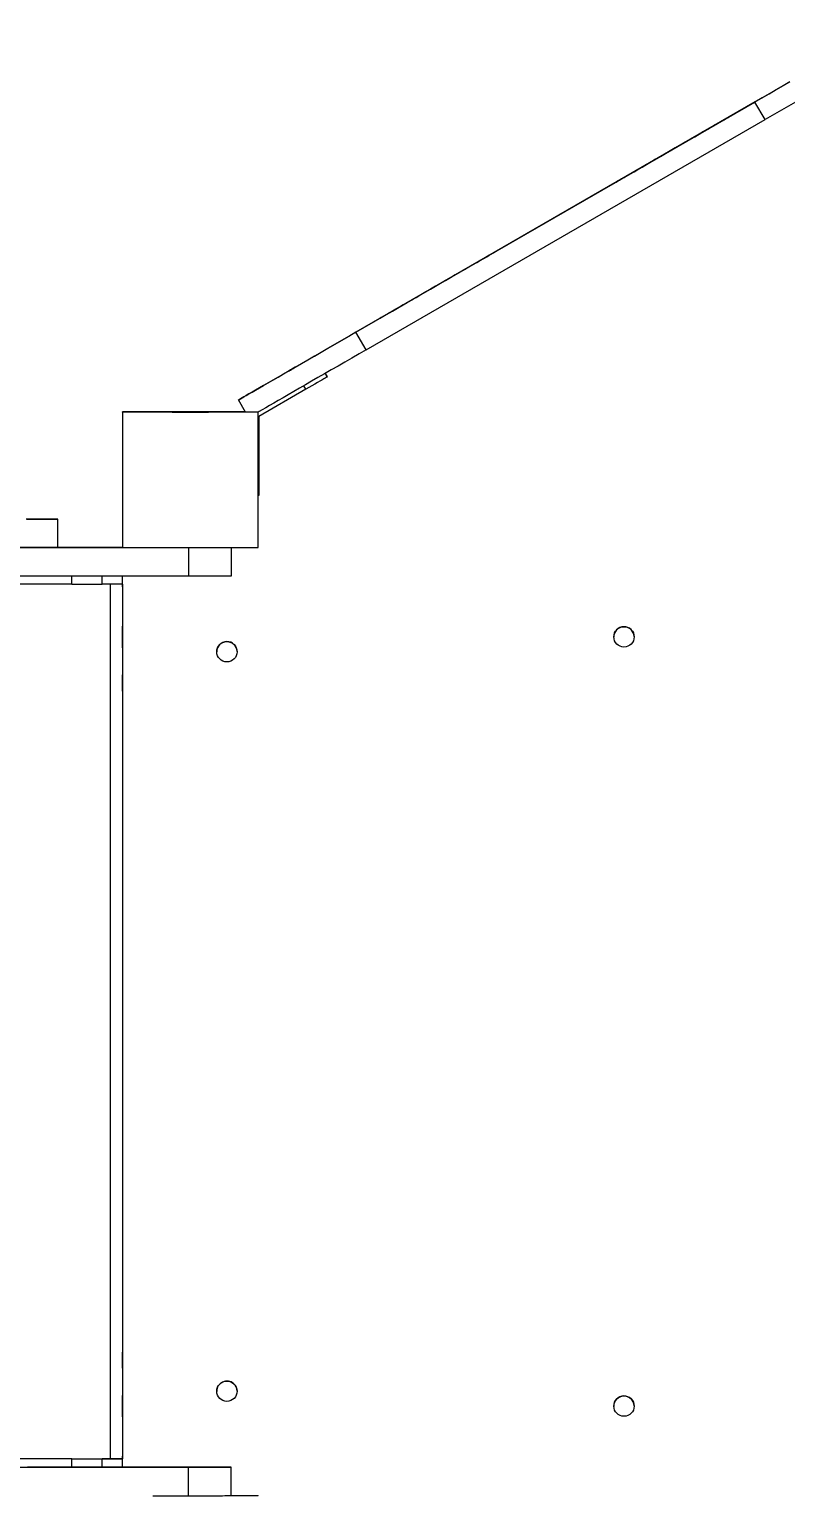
# Model space of a CAD drawing. Header units: millimetres. Extents: x -10881 to 8954, y -8695 to 5624.
# Drawn here: x -2633 to -2075, y -223 to 859 of the extents above; entities that cross this region are included whole.
import ezdxf

# ---------------------------------------------------------------- set-up
doc = ezdxf.new("R2010")
doc.units = ezdxf.units.MM
for name, color, linetype in [('DIKOM_ОБЪЕКТ', 7, 'Continuous'), ('DIKOM_РАЗМЕР_ЗОНА', 7, 'Continuous'), ('DIKOM_РАЗМЕР_ОБЪЕКТА', 7, 'Continuous')]:
    doc.layers.add(name, color=color, linetype=linetype)
doc.styles.add('style1', font='arial.ttf', dxfattribs={"width": 0.8})
doc.dimstyles.new('1-50', dxfattribs={"dimtxt": 300, "dimasz": 200, "dimexe": 100, "dimexo": 0, "dimgap": 100, "dimtad": 1, "dimtxsty": 'style1', "dimcen": 200, "dimclrd": 7, "dimclre": 7, "dimclrt": 7, "dimadec": 1, "dimazin": 2, "dimtfac": 1, "dimtmove": 0, "dimatfit": 2, "dimfxl": 0, "dimlwd": 25, "dimlwe": 18, "dimarcsym": 0})

# ---------------------------------------------------------------- blocks, each defined once
blk = doc.blocks.new('*D10')
at = {"layer": 'Defpoints', "color": 0, "transparency": 16777216}
for p in [(-7152.7, 2730.8), (7385.2, 911.3), (7385.2, -7693.8)]:
    blk.add_point(p, dxfattribs=at)
at = {"layer": 'DIKOM_РАЗМЕР_ОБЪЕКТА', "color": 7, "lineweight": 18, "transparency": 16777216}
for p, q in [((-7152.7, 2730.8), (-7152.7, -7793.8)), ((7385.2, 911.3), (7385.2, -7793.8))]:
    blk.add_line(p, q, dxfattribs=at)
at = {"layer": 'DIKOM_РАЗМЕР_ОБЪЕКТА', "color": 7, "lineweight": 25, "transparency": 16777216}
blk.add_line((-6952.7, -7693.8), (7185.2, -7693.8), dxfattribs=at)
at = {"layer": 'DIKOM_РАЗМЕР_ОБЪЕКТА', "color": 7, "transparency": 16777216}
for points in [[(-6952.7, -7660.4), (-6952.7, -7727.1), (-7152.7, -7693.8)], [(7185.2, -7660.4), (7185.2, -7727.1), (7385.2, -7693.8)]]:
    blk.add_solid(points, dxfattribs=at)
at = {"layer": 'DIKOM_РАЗМЕР_ОБЪЕКТА', "color": 7, "transparency": 16777216, "insert": (116.2, -7440.6), "char_height": 300, "attachment_point": 5, "style": 'style1'}
blk.add_mtext('14500', dxfattribs=at)
blk = doc.blocks.new('*D12')
at = {"layer": 'Defpoints', "color": 0, "transparency": 16777216}
for p in [(-9113.3, 3014), (8954.2, 2756.5), (8954.2, -8594.5)]:
    blk.add_point(p, dxfattribs=at)
at = {"layer": 'DIKOM_РАЗМЕР_ЗОНА', "color": 7, "lineweight": 18, "transparency": 16777216}
for p, q in [((-9113.3, 3014), (-9113.3, -8694.5)), ((8954.2, 2756.5), (8954.2, -8694.5))]:
    blk.add_line(p, q, dxfattribs=at)
at = {"layer": 'DIKOM_РАЗМЕР_ЗОНА', "color": 7, "lineweight": 25, "transparency": 16777216}
blk.add_line((-8913.3, -8594.5), (8754.2, -8594.5), dxfattribs=at)
at = {"layer": 'DIKOM_РАЗМЕР_ЗОНА', "color": 7, "transparency": 16777216}
for points in [[(-8913.3, -8561.2), (-8913.3, -8627.8), (-9113.3, -8594.5)], [(8754.2, -8561.2), (8754.2, -8627.8), (8954.2, -8594.5)]]:
    blk.add_solid(points, dxfattribs=at)
at = {"layer": 'DIKOM_РАЗМЕР_ЗОНА', "color": 7, "transparency": 16777216, "insert": (-79.6, -8341.3), "char_height": 300, "attachment_point": 5, "style": 'style1'}
blk.add_mtext('18000', dxfattribs=at)

msp = doc.modelspace()

# ---------------------------------------------------------------- linework, layer by layer
at = {"layer": 'DIKOM_ОБЪЕКТ', "color": 7, "linetype": 'Continuous', "lineweight": 15}
for p, q in [((-2097.869, 805.816), (-2392.318, 635.816)), ((-2392.316, 635.715), (-2097.867, 805.715)), ((-2090.367, 792.724), (-2097.867, 805.715)), ((-2384.816, 622.724), (-2090.367, 792.724)), ((-2115.188, 795.74), (-2115.189, 795.791)), ((-2201.79, 745.74), (-2201.792, 745.791)), ((-2201.769, 745.752), (-2201.792, 745.791)), ((-2288.393, 695.74), (-2288.394, 695.791)), ((-2374.996, 645.74), (-2374.997, 645.791)), ((-2374.974, 645.752), (-2374.997, 645.791)), ((-2384.816, 622.724), (-2392.316, 635.715)), ((-2429.215, 593.645), (-2430.708, 596.231)), ((-2415.118, 605.23), (-2413.627, 602.648)), ((-2415.094, 605.244), (-2413.628, 602.706)), ((-2413.628, 602.706), (-2413.652, 602.692)), ((-2478.92, 585.801), (-2478.918, 585.729)), ((-2473.72, 576.726), (-2478.918, 585.729)), ((-2429.215, 593.645), (-2464.088, 573.511)), ((-2564.513, 576.696), (-2564.519, 577.028)), ((-2564.519, 577.028), (-2564.519, 477.028)), ((-2473.895, 577.028), (-2564.519, 577.028)), ((-2564.513, 576.696), (-2564.513, 476.696)), ((-2464.513, 576.696), (-2564.513, 576.696)), ((-2464.513, 576.696), (-2464.513, 576.72)), ((-2464.513, 476.696), (-2464.513, 576.696)), ((-2464.088, 573.511), (-2464.088, 533.243)), ((-2464.513, 533.243), (-2464.088, 533.243)), ((-2464.088, 515.246), (-2464.513, 515.246)), ((-2612.358, 476.706), (-2612.358, 497.706)), ((-2612.358, 476.81), (-2611.685, 476.81)), ((-2609.795, 476.802), (-2612.358, 476.801)), ((-2611.685, 476.809), (-2611.685, 476.81)), ((-2602.016, 476.803), (-2602.016, 476.803)), ((-2579.683, 476.805), (-2579.683, 476.806)), ((-2564.513, 476.696), (-2564.519, 477.028)), ((-2564.515, 476.81), (-2564.515, 476.828)), ((-2564.515, 476.828), (-2564.515, 476.828)), ((-2564.515, 476.822), (-2564.515, 476.828)), ((-2564.515, 476.815), (-2564.515, 476.822)), ((-2564.515, 476.812), (-2564.515, 476.815)), ((-2564.515, 476.805), (-2564.515, 476.81)), ((-2564.513, 476.696), (-2464.513, 476.696)), ((-2515.964, 476.696), (-2515.964, 455.705)), ((-2484.513, 476.696), (-2484.513, 455.712)), ((-2602.016, 449.803), (-2602.016, 455.7)), ((-2579.683, 449.806), (-2579.683, 455.702)), ((-2564.515, 449.81), (-2564.515, 455.702)), ((-2573.453, -196.189), (-2573.453, 449.807)), ((-2564.515, 449.81), (-2564.515, -196.188)), ((-2564.515, 449.81), (-2564.515, -196.185)), ((-2564.515, 449.81), (-2564.515, -196.172)), ((-2202.013, 410.657), (-2202.013, 410.657)), ((-2187.017, 410.967), (-2187.017, 410.967)), ((-2495.013, 399.657), (-2495.013, 399.657)), ((-2480.017, 399.967), (-2480.017, 399.967)), ((-2495.013, -146.343), (-2495.013, -146.343)), ((-2480.017, -146.033), (-2480.017, -146.033)), ((-2202.013, -157.343), (-2202.013, -157.343)), ((-2187.017, -157.033), (-2187.017, -157.033)), ((-2615.48, -196.192), (-2756.397, -196.201)), ((-2602.359, -196.191), (-2573.453, -196.189)), ((-2602.016, -202.197), (-2602.016, -196.197)), ((-2579.683, -202.195), (-2579.683, -196.194)), ((-2564.515, -196.172), (-2564.515, -196.172)), ((-2564.515, -196.185), (-2564.515, -196.178)), ((-2564.515, -196.178), (-2564.515, -196.185)), ((-2564.515, -196.178), (-2564.515, -196.178)), ((-2564.515, -196.179), (-2564.515, -196.185)), ((-2564.515, -196.19), (-2564.515, -196.188)), ((-2564.515, -202.195), (-2564.515, -196.19)), ((-2515.964, -223.295), (-2515.964, -202.295)), ((-2484.513, -202.288), (-2484.515, -202.205)), ((-2484.513, -223.288), (-2484.513, -202.288)), ((-2484.513, -223.188), (-2464.515, -223.188)), ((-2464.513, -223.304), (-2464.515, -223.188))]:
    msp.add_line(p, q, dxfattribs=at)
at = {"layer": 'DIKOM_ОБЪЕКТ', "color": 7, "linetype": 'Continuous', "lineweight": 15, "flags": 128}
for points in [[(-2008.318, 840.105), (-2009.392, 839.485), (-2011.394, 838.328), (-2013.684, 837.005), (-2016.254, 835.52), (-2019.095, 833.88), (-2022.195, 832.089), (-2025.544, 830.155), (-2029.13, 828.084), (-2032.939, 825.884), (-2036.958, 823.563), (-2041.171, 821.13), (-2045.564, 818.593), (-2050.121, 815.962), (-2054.824, 813.246), (-2059.657, 810.456), (-2064.602, 807.6), (-2069.642, 804.691), (-2074.756, 801.737), (-2079.928, 798.751), (-2085.138, 795.743), (-2090.367, 792.724)], [(-2097.869, 805.816), (-2092.64, 808.835), (-2087.43, 811.842), (-2082.258, 814.828), (-2077.144, 817.781), (-2072.104, 820.69)], [(-2072.102, 820.591), (-2077.142, 817.681), (-2082.256, 814.728), (-2087.428, 811.742), (-2092.638, 808.734), (-2097.867, 805.715)], [(-2201.792, 745.791), (-2201.636, 745.881), (-2201.169, 746.151), (-2200.394, 746.599), (-2199.318, 747.221), (-2197.948, 748.013), (-2196.293, 748.969), (-2194.366, 750.082), (-2192.18, 751.344), (-2189.752, 752.747), (-2187.098, 754.279), (-2184.239, 755.93), (-2181.194, 757.689), (-2177.985, 759.542), (-2174.636, 761.476), (-2171.17, 763.477), (-2167.613, 765.531), (-2163.99, 767.622), (-2160.328, 769.737), (-2156.653, 771.859), (-2152.99, 773.973), (-2149.368, 776.065), (-2145.811, 778.118), (-2142.345, 780.119), (-2138.996, 782.052), (-2135.787, 783.904), (-2132.742, 785.662), (-2129.882, 787.313), (-2127.229, 788.844), (-2124.8, 790.246), (-2122.615, 791.507), (-2120.688, 792.619), (-2119.033, 793.574), (-2117.663, 794.365), (-2116.586, 794.986), (-2115.812, 795.432), (-2115.345, 795.701), (-2115.189, 795.791)], [(-2115.188, 795.74), (-2115.344, 795.649), (-2115.811, 795.379), (-2116.585, 794.932), (-2117.661, 794.31), (-2119.032, 793.518), (-2120.687, 792.562), (-2122.614, 791.449), (-2124.799, 790.186), (-2127.227, 788.784), (-2129.881, 787.252), (-2132.741, 785.6), (-2135.786, 783.842), (-2138.995, 781.989), (-2142.344, 780.055), (-2145.809, 778.054), (-2149.366, 776), (-2152.989, 773.908), (-2156.651, 771.794), (-2160.327, 769.672), (-2163.989, 767.557), (-2167.612, 765.466), (-2171.169, 763.413), (-2174.634, 761.412), (-2177.983, 759.479), (-2181.192, 757.626), (-2184.237, 755.868), (-2187.097, 754.218), (-2189.751, 752.686), (-2192.179, 751.285), (-2194.365, 750.023), (-2196.292, 748.911), (-2197.947, 747.956), (-2199.317, 747.166), (-2200.393, 746.545), (-2201.168, 746.098), (-2201.634, 745.83), (-2201.79, 745.74)], [(-2374.997, 645.791), (-2374.841, 645.881), (-2374.374, 646.151), (-2373.599, 646.599), (-2372.523, 647.221), (-2371.153, 648.013), (-2369.498, 648.969), (-2367.571, 650.082), (-2365.385, 651.344), (-2362.957, 652.747), (-2360.304, 654.279), (-2357.444, 655.93), (-2354.399, 657.689), (-2351.19, 659.542), (-2347.841, 661.476), (-2344.375, 663.477), (-2340.818, 665.531), (-2337.196, 667.622), (-2333.533, 669.737), (-2329.858, 671.859), (-2326.195, 673.973), (-2322.573, 676.065), (-2319.016, 678.118), (-2315.55, 680.119), (-2312.201, 682.052), (-2308.992, 683.904), (-2305.947, 685.662), (-2303.087, 687.313), (-2300.434, 688.844), (-2298.005, 690.246), (-2295.82, 691.507), (-2293.893, 692.619), (-2292.238, 693.574), (-2290.868, 694.365), (-2289.791, 694.986), (-2289.017, 695.432), (-2288.55, 695.701), (-2288.394, 695.791)], [(-2288.393, 695.74), (-2288.549, 695.649), (-2289.016, 695.379), (-2289.79, 694.932), (-2290.866, 694.31), (-2292.237, 693.518), (-2293.892, 692.562), (-2295.819, 691.449), (-2298.004, 690.186), (-2300.433, 688.784), (-2303.086, 687.252), (-2305.946, 685.6), (-2308.991, 683.842), (-2312.2, 681.989), (-2315.549, 680.055), (-2319.015, 678.054), (-2322.571, 676), (-2326.194, 673.908), (-2329.856, 671.794), (-2333.532, 669.672), (-2337.194, 667.557), (-2340.817, 665.466), (-2344.374, 663.413), (-2347.839, 661.412), (-2351.189, 659.479), (-2354.397, 657.626), (-2357.443, 655.868), (-2360.302, 654.218), (-2362.956, 652.686), (-2365.384, 651.285), (-2367.57, 650.023), (-2369.497, 648.911), (-2371.152, 647.956), (-2372.522, 647.166), (-2373.598, 646.545), (-2374.373, 646.098), (-2374.84, 645.83), (-2374.996, 645.74)], [(-2478.92, 585.801), (-2478.762, 585.893), (-2478.288, 586.168), (-2477.501, 586.623), (-2476.403, 587.258), (-2474.999, 588.07), (-2473.292, 589.056), (-2471.29, 590.212), (-2469, 591.535), (-2466.43, 593.02), (-2463.59, 594.66), (-2460.49, 596.451), (-2457.14, 598.385), (-2453.555, 600.456), (-2449.746, 602.656), (-2445.727, 604.977), (-2441.513, 607.41), (-2437.12, 609.947), (-2432.564, 612.578), (-2427.86, 615.294), (-2423.027, 618.085), (-2418.082, 620.94), (-2413.043, 623.85), (-2407.928, 626.803), (-2402.756, 629.789), (-2397.547, 632.797), (-2392.318, 635.816)], [(-2392.316, 635.715), (-2397.544, 632.696), (-2402.754, 629.688), (-2407.926, 626.702), (-2413.041, 623.749), (-2418.08, 620.84), (-2423.025, 617.986), (-2427.858, 615.195), (-2432.562, 612.48), (-2437.118, 609.85), (-2441.511, 607.314), (-2445.725, 604.882), (-2449.744, 602.562), (-2453.553, 600.364), (-2457.139, 598.294), (-2460.488, 596.361), (-2463.588, 594.572), (-2466.429, 592.933), (-2468.998, 591.45), (-2471.289, 590.128), (-2473.291, 588.973), (-2474.997, 587.989), (-2476.402, 587.179), (-2477.5, 586.546), (-2478.287, 586.092), (-2478.76, 585.82), (-2478.918, 585.729)], [(-2384.816, 622.724), (-2390.044, 619.706), (-2395.254, 616.698), (-2400.426, 613.712), (-2405.541, 610.759), (-2410.58, 607.85), (-2415.525, 604.995), (-2420.358, 602.205), (-2425.062, 599.49), (-2429.618, 596.86), (-2434.011, 594.324), (-2438.225, 591.892), (-2442.244, 589.572), (-2446.053, 587.373), (-2449.639, 585.304), (-2452.988, 583.371), (-2456.088, 581.581), (-2458.929, 579.942), (-2461.498, 578.459), (-2463.789, 577.138), (-2464.515, 576.719)], [(-2436.484, 610.294), (-2436.638, 610.205), (-2437.086, 609.946), (-2437.789, 609.541), (-2438.683, 609.024), (-2439.69, 608.443), (-2440.719, 607.849), (-2441.681, 607.294), (-2442.488, 606.828), (-2443.07, 606.492), (-2443.374, 606.316), (-2443.374, 606.317), (-2443.07, 606.492), (-2442.488, 606.828), (-2441.681, 607.295), (-2440.719, 607.85), (-2439.69, 608.444), (-2438.683, 609.025), (-2437.789, 609.542), (-2437.086, 609.947), (-2436.638, 610.205), (-2436.484, 610.294)], [(-2436.483, 610.236), (-2436.637, 610.147), (-2437.085, 609.889), (-2437.788, 609.483), (-2438.682, 608.967), (-2439.689, 608.385), (-2440.718, 607.791), (-2441.679, 607.236), (-2442.487, 606.77), (-2443.068, 606.434), (-2443.373, 606.259), (-2443.373, 606.259), (-2443.068, 606.435), (-2442.487, 606.771), (-2441.679, 607.237), (-2440.718, 607.792), (-2439.689, 608.386), (-2438.682, 608.968), (-2437.788, 609.484), (-2437.085, 609.889), (-2436.637, 610.148), (-2436.483, 610.236)], [(-2413.627, 602.648), (-2413.786, 602.556), (-2414.258, 602.283), (-2415.036, 601.834), (-2416.101, 601.218), (-2417.434, 600.448), (-2419.007, 599.54), (-2420.788, 598.512), (-2422.74, 597.384), (-2424.824, 596.181), (-2426.997, 594.926), (-2429.215, 593.645)], [(-2528.015, 576.819), (-2527.831, 576.819), (-2527.284, 576.818), (-2526.388, 576.818), (-2525.169, 576.818), (-2523.658, 576.818), (-2521.899, 576.817), (-2519.938, 576.817), (-2517.829, 576.817), (-2515.63, 576.817), (-2513.4, 576.817), (-2511.201, 576.817), (-2509.092, 576.817), (-2507.131, 576.817), (-2505.372, 576.818), (-2503.862, 576.818), (-2502.642, 576.818), (-2501.747, 576.818), (-2501.199, 576.819), (-2501.015, 576.819), (-2501.199, 576.819), (-2501.747, 576.82), (-2502.642, 576.82), (-2503.862, 576.82), (-2505.372, 576.82), (-2507.131, 576.821), (-2509.092, 576.821), (-2511.201, 576.821), (-2513.4, 576.821), (-2515.63, 576.821), (-2517.829, 576.821), (-2519.938, 576.821), (-2521.899, 576.821), (-2523.659, 576.82), (-2525.169, 576.82), (-2526.388, 576.82), (-2527.284, 576.82), (-2527.831, 576.819), (-2528.015, 576.819)], [(-2519.519, 577.021), (-2519.334, 577.021), (-2518.791, 577.02), (-2517.932, 577.02), (-2516.82, 577.02), (-2515.537, 577.02), (-2514.178, 577.02), (-2512.845, 577.02), (-2511.636, 577.02), (-2510.641, 577.02), (-2509.933, 577.02), (-2509.566, 577.021), (-2509.566, 577.021), (-2509.933, 577.021), (-2510.641, 577.021), (-2511.636, 577.021), (-2512.845, 577.021), (-2514.178, 577.021), (-2515.537, 577.021), (-2516.82, 577.021), (-2517.932, 577.021), (-2518.791, 577.021), (-2519.334, 577.021), (-2519.519, 577.021)], [(-2464.088, 533.243), (-2464.088, 530.682), (-2464.088, 528.172), (-2464.088, 525.766), (-2464.088, 523.512), (-2464.088, 521.457), (-2464.088, 519.641), (-2464.088, 518.102), (-2464.088, 516.872), (-2464.088, 515.974), (-2464.088, 515.429), (-2464.088, 515.246)], [(-2635.291, 497.7), (-2631.913, 497.701), (-2628.732, 497.701), (-2625.773, 497.701), (-2623.061, 497.702), (-2620.617, 497.702), (-2618.46, 497.703), (-2616.609, 497.703), (-2615.077, 497.704), (-2613.878, 497.704), (-2613.022, 497.705), (-2612.514, 497.705), (-2612.359, 497.706), (-2612.558, 497.707), (-2613.11, 497.707), (-2614.01, 497.708), (-2615.251, 497.708), (-2616.823, 497.709), (-2618.713, 497.709), (-2620.907, 497.71), (-2623.386, 497.71), (-2626.13, 497.711), (-2629.118, 497.711), (-2632.325, 497.711), (-2635.725, 497.712)], [(-2564.513, 476.702), (-2568.378, 476.702), (-2594.776, 476.701), (-2621.295, 476.699), (-2647.93, 476.698)], [(-2642.526, 476.7), (-2638.838, 476.7), (-2635.291, 476.7), (-2631.913, 476.701), (-2628.732, 476.701), (-2625.773, 476.701), (-2623.061, 476.702), (-2620.617, 476.702), (-2618.46, 476.703), (-2616.609, 476.703), (-2615.077, 476.704), (-2613.878, 476.704), (-2613.022, 476.705), (-2612.514, 476.705), (-2612.358, 476.706)], [(-2612.358, 476.85), (-2611.263, 476.85), (-2606.475, 476.851), (-2601.413, 476.852), (-2596.092, 476.852), (-2590.524, 476.853), (-2584.723, 476.854), (-2578.702, 476.854), (-2572.476, 476.855), (-2566.061, 476.856), (-2564.516, 476.856)], [(-2611.685, 476.81), (-2611.155, 476.81), (-2610.922, 476.809), (-2610.997, 476.809), (-2611.375, 476.809), (-2612.043, 476.809), (-2612.358, 476.809)], [(-2602.016, 476.803), (-2605.684, 476.802), (-2609.671, 476.801), (-2612.358, 476.801)], [(-2612.358, 476.729), (-2612.099, 476.729), (-2609.128, 476.728), (-2606.434, 476.728), (-2604.033, 476.727), (-2601.939, 476.726), (-2600.164, 476.726), (-2598.719, 476.725), (-2597.613, 476.724), (-2596.851, 476.724), (-2596.438, 476.723), (-2596.377, 476.723), (-2596.668, 476.722), (-2597.309, 476.721), (-2598.297, 476.721), (-2599.626, 476.72), (-2601.287, 476.719), (-2603.272, 476.719), (-2605.568, 476.718), (-2608.162, 476.718), (-2611.039, 476.717), (-2612.358, 476.717)], [(-2609.795, 476.802), (-2606.614, 476.802), (-2603.172, 476.803), (-2599.486, 476.803), (-2595.573, 476.804), (-2591.454, 476.804), (-2587.15, 476.804), (-2582.682, 476.805), (-2578.072, 476.805), (-2573.344, 476.805), (-2568.521, 476.805), (-2564.515, 476.805)], [(-2602.016, 476.803), (-2599.915, 476.803), (-2597.594, 476.804), (-2595.063, 476.804), (-2592.333, 476.805), (-2589.417, 476.805), (-2586.328, 476.805), (-2583.078, 476.806), (-2579.683, 476.806)], [(-2564.515, 476.81), (-2564.72, 476.809), (-2565.334, 476.809), (-2566.346, 476.808), (-2567.745, 476.808), (-2569.51, 476.807), (-2571.617, 476.807), (-2574.037, 476.807), (-2576.738, 476.806), (-2579.683, 476.806)], [(-2515.964, 455.705), (-2542.106, 455.704), (-2568.378, 455.702), (-2594.776, 455.701), (-2621.295, 455.699), (-2647.93, 455.698)], [(-2484.513, 455.712), (-2484.694, 455.711), (-2485.235, 455.711), (-2486.132, 455.71), (-2487.379, 455.709), (-2488.966, 455.709), (-2490.883, 455.708), (-2493.116, 455.708), (-2495.648, 455.707), (-2498.46, 455.707), (-2501.534, 455.706), (-2504.845, 455.706), (-2508.372, 455.706), (-2512.087, 455.705), (-2515.964, 455.705)], [(-2602.016, 449.803), (-2605.684, 449.802), (-2609.671, 449.801), (-2613.965, 449.8), (-2618.552, 449.8), (-2623.42, 449.799), (-2628.555, 449.798), (-2633.941, 449.798), (-2639.563, 449.797), (-2645.405, 449.796), (-2651.449, 449.796), (-2657.677, 449.795), (-2664.072, 449.795), (-2670.614, 449.795), (-2677.286, 449.794), (-2684.066, 449.794), (-2690.936, 449.794), (-2697.875, 449.794), (-2704.863, 449.794), (-2711.88, 449.794), (-2718.905, 449.794), (-2725.918, 449.794)], [(-2602.016, 449.803), (-2599.915, 449.803), (-2597.594, 449.804), (-2595.063, 449.804), (-2592.333, 449.805), (-2589.417, 449.805), (-2586.328, 449.805), (-2583.078, 449.806), (-2579.683, 449.806)], [(-2564.515, 449.81), (-2564.72, 449.809), (-2565.334, 449.809), (-2566.346, 449.808), (-2567.745, 449.808), (-2569.51, 449.807), (-2571.617, 449.807), (-2574.037, 449.807), (-2576.738, 449.806), (-2579.683, 449.806)], [(-2564.515, 449.802), (-2564.515, 448.994), (-2564.515, 448.274), (-2564.515, 447.882), (-2564.515, 447.856), (-2564.515, 448.196), (-2564.515, 448.872), (-2564.515, 449.821)], [(-2564.515, 402.825), (-2564.515, 403.012), (-2564.515, 403.564), (-2564.515, 404.456), (-2564.515, 405.645), (-2564.515, 407.077), (-2564.515, 408.684), (-2564.515, 410.391), (-2564.515, 412.119), (-2564.515, 413.785), (-2564.515, 415.314), (-2564.515, 416.633), (-2564.515, 417.68), (-2564.515, 418.406), (-2564.515, 418.778), (-2564.515, 418.779), (-2564.515, 418.407), (-2564.515, 417.681), (-2564.515, 416.634), (-2564.515, 415.316), (-2564.515, 413.788), (-2564.515, 412.121), (-2564.515, 410.393), (-2564.515, 408.686), (-2564.515, 407.079), (-2564.515, 405.647), (-2564.515, 404.457), (-2564.515, 403.565), (-2564.515, 403.013), (-2564.515, 402.825)], [(-2564.515, 370.819), (-2564.515, 371.007), (-2564.515, 371.561), (-2564.515, 372.445), (-2564.515, 373.603), (-2564.515, 374.964), (-2564.515, 376.441), (-2564.515, 377.942), (-2564.515, 379.373), (-2564.515, 380.643), (-2564.515, 381.673), (-2564.515, 382.397), (-2564.515, 382.772), (-2564.515, 382.772), (-2564.515, 382.398), (-2564.515, 381.674), (-2564.515, 380.644), (-2564.515, 379.374), (-2564.515, 377.944), (-2564.515, 376.443), (-2564.515, 374.966), (-2564.515, 373.605), (-2564.515, 372.446), (-2564.515, 371.562), (-2564.515, 371.008), (-2564.515, 370.819)], [(-2564.515, -129.181), (-2564.515, -128.993), (-2564.515, -128.439), (-2564.515, -127.555), (-2564.515, -126.397), (-2564.515, -125.036), (-2564.515, -123.559), (-2564.515, -122.058), (-2564.515, -120.627), (-2564.515, -119.357), (-2564.515, -118.327), (-2564.515, -117.603), (-2564.515, -117.228), (-2564.515, -117.228), (-2564.515, -117.602), (-2564.515, -118.326), (-2564.515, -119.356), (-2564.515, -120.626), (-2564.515, -122.056), (-2564.515, -123.557), (-2564.515, -125.034), (-2564.515, -126.395), (-2564.515, -127.554), (-2564.515, -128.438), (-2564.515, -128.992), (-2564.515, -129.181)], [(-2564.515, -165.175), (-2564.515, -164.988), (-2564.515, -164.436), (-2564.515, -163.544), (-2564.515, -162.355), (-2564.515, -160.923), (-2564.515, -159.316), (-2564.515, -157.609), (-2564.515, -155.881), (-2564.515, -154.215), (-2564.515, -152.686), (-2564.515, -151.367), (-2564.515, -150.32), (-2564.515, -149.594), (-2564.515, -149.222), (-2564.515, -149.221), (-2564.515, -149.593), (-2564.515, -150.319), (-2564.515, -151.366), (-2564.515, -152.684), (-2564.515, -154.212), (-2564.515, -155.879), (-2564.515, -157.607), (-2564.515, -159.314), (-2564.515, -160.921), (-2564.515, -162.353), (-2564.515, -163.543), (-2564.515, -164.435), (-2564.515, -164.987), (-2564.515, -165.175)], [(-2564.515, -196.179), (-2564.515, -195.23), (-2564.515, -194.553), (-2564.515, -194.213), (-2564.515, -194.239), (-2564.515, -194.63), (-2564.515, -195.35), (-2564.515, -196.178)], [(-2602.016, -196.197), (-2605.684, -196.198), (-2609.671, -196.199), (-2613.965, -196.2), (-2618.552, -196.2), (-2623.42, -196.201), (-2628.555, -196.202), (-2633.941, -196.202), (-2639.563, -196.203), (-2645.405, -196.204), (-2651.449, -196.204), (-2657.677, -196.205), (-2664.072, -196.205), (-2670.614, -196.205), (-2677.286, -196.206), (-2684.066, -196.206), (-2690.936, -196.206), (-2697.875, -196.206), (-2704.863, -196.206), (-2711.88, -196.206), (-2718.905, -196.206), (-2725.918, -196.206)], [(-2647.93, -202.302), (-2621.295, -202.301), (-2594.776, -202.299), (-2568.378, -202.298), (-2542.106, -202.296), (-2515.964, -202.295)], [(-2637.497, -202.285), (-2633.192, -202.285), (-2629.024, -202.285), (-2625.015, -202.285), (-2621.191, -202.284), (-2617.573, -202.284), (-2614.182, -202.283), (-2611.039, -202.283), (-2608.162, -202.282), (-2605.568, -202.282), (-2603.272, -202.281), (-2601.287, -202.281), (-2599.626, -202.28), (-2598.297, -202.279), (-2597.309, -202.279), (-2596.668, -202.278), (-2596.377, -202.277), (-2596.438, -202.277), (-2596.851, -202.276), (-2597.613, -202.275), (-2598.719, -202.275), (-2600.164, -202.274), (-2601.939, -202.274), (-2604.033, -202.273), (-2606.434, -202.272), (-2609.128, -202.272), (-2612.099, -202.271), (-2615.33, -202.271), (-2618.802, -202.27), (-2622.494, -202.27), (-2626.384, -202.27), (-2630.451, -202.269), (-2634.67, -202.269)], [(-2612.41, -196.191), (-2612.976, -196.191), (-2614.136, -196.192), (-2615.48, -196.192)], [(-2484.515, -202.205), (-2484.69, -202.204), (-2485.215, -202.203), (-2486.088, -202.202), (-2487.303, -202.202), (-2488.855, -202.201), (-2490.736, -202.2), (-2492.937, -202.2), (-2495.446, -202.199), (-2498.251, -202.199), (-2501.338, -202.198), (-2504.692, -202.198), (-2508.295, -202.197), (-2512.13, -202.197), (-2516.177, -202.196), (-2520.416, -202.196), (-2524.826, -202.195), (-2529.385, -202.195), (-2534.07, -202.195), (-2538.857, -202.195), (-2543.723, -202.195), (-2548.642, -202.195), (-2553.592, -202.195), (-2558.545, -202.195), (-2563.479, -202.195), (-2568.367, -202.195), (-2573.187, -202.195), (-2577.912, -202.195), (-2582.521, -202.195), (-2586.989, -202.196), (-2591.294, -202.196), (-2595.415, -202.196), (-2599.332, -202.197), (-2603.023, -202.197), (-2603.28, -202.197)], [(-2602.016, -196.197), (-2599.915, -196.197), (-2597.594, -196.196), (-2595.063, -196.196), (-2592.333, -196.195), (-2589.417, -196.195), (-2586.328, -196.195), (-2583.078, -196.194), (-2579.683, -196.194)], [(-2564.515, -196.19), (-2564.72, -196.191), (-2565.334, -196.191), (-2566.346, -196.192), (-2567.745, -196.192), (-2569.51, -196.192), (-2571.617, -196.193), (-2574.037, -196.193), (-2576.738, -196.194), (-2579.683, -196.194)], [(-2573.453, -196.145), (-2572.476, -196.145), (-2566.061, -196.144), (-2564.573, -196.144)], [(-2528.915, -202.203), (-2528.736, -202.204), (-2528.216, -202.204), (-2527.396, -202.204), (-2526.343, -202.204), (-2525.141, -202.204), (-2523.889, -202.204), (-2522.687, -202.204), (-2521.633, -202.204), (-2520.813, -202.204), (-2520.293, -202.204), (-2520.115, -202.203), (-2520.293, -202.203), (-2520.813, -202.203), (-2521.633, -202.203), (-2522.687, -202.203), (-2523.889, -202.203), (-2525.141, -202.203), (-2526.343, -202.203), (-2527.396, -202.203), (-2528.216, -202.203), (-2528.736, -202.203), (-2528.915, -202.203)], [(-2528.914, -202.245), (-2528.736, -202.245), (-2528.215, -202.246), (-2527.395, -202.246), (-2526.342, -202.246), (-2525.14, -202.246), (-2523.888, -202.246), (-2522.686, -202.246), (-2521.632, -202.246), (-2520.812, -202.246), (-2520.292, -202.245), (-2520.114, -202.245), (-2520.292, -202.245), (-2520.812, -202.245), (-2521.632, -202.245), (-2522.686, -202.245), (-2523.888, -202.245), (-2525.14, -202.245), (-2526.342, -202.245), (-2527.395, -202.245), (-2528.215, -202.245), (-2528.736, -202.245), (-2528.914, -202.245)], [(-2528.913, -202.287), (-2528.735, -202.287), (-2528.214, -202.287), (-2527.394, -202.287), (-2526.341, -202.288), (-2525.139, -202.288), (-2523.887, -202.288), (-2522.685, -202.288), (-2521.632, -202.287), (-2520.811, -202.287), (-2520.291, -202.287), (-2520.113, -202.287), (-2520.291, -202.287), (-2520.811, -202.287), (-2521.632, -202.287), (-2522.685, -202.286), (-2523.887, -202.286), (-2525.139, -202.286), (-2526.341, -202.286), (-2527.394, -202.287), (-2528.215, -202.287), (-2528.735, -202.287), (-2528.913, -202.287)], [(-2515.964, -202.295), (-2512.087, -202.295), (-2508.372, -202.294), (-2504.845, -202.294), (-2501.534, -202.294), (-2498.46, -202.293), (-2495.648, -202.293), (-2493.116, -202.292), (-2490.883, -202.292), (-2488.966, -202.291), (-2487.379, -202.291), (-2486.132, -202.29), (-2485.235, -202.289), (-2484.694, -202.289), (-2484.513, -202.288)], [(-2542.106, -223.296), (-2515.964, -223.295)], [(-2515.964, -223.295), (-2512.087, -223.295), (-2508.372, -223.294), (-2504.845, -223.294), (-2501.534, -223.294), (-2498.46, -223.293), (-2495.648, -223.293), (-2493.116, -223.292), (-2490.883, -223.292), (-2488.966, -223.291), (-2487.379, -223.291), (-2486.132, -223.29), (-2485.235, -223.289), (-2484.694, -223.289), (-2484.513, -223.288)]]:
    msp.add_lwpolyline(points, dxfattribs=at)
at = {"layer": 'DIKOM_ОБЪЕКТ', "color": 7, "linetype": 'Continuous', "lineweight": 15}
for centre in [(-2194.515, 410.812), (-2487.515, 399.812), (-2487.515, -146.188), (-2194.515, -157.188)]:
    msp.add_circle(centre, 7.5, dxfattribs=at)
for centre, start, end in [((-2194.515, 410.812), 1.181191, 181.18119), ((-2487.515, 399.812), 1.181191, 181.18119), ((-2487.515, -146.188), 49.057182, 181.18119), ((-2487.515, -146.188), 1.18119, 49.057182), ((-2194.515, -157.188), 1.181191, 181.18119)]:
    msp.add_arc(centre, 7.5, start, end, dxfattribs=at)

# ---------------------------------------------------------------- dimensions: what is measured, and where the dimension line sits
at = {"layer": 'DIKOM_РАЗМЕР_ЗОНА'}
dim = msp.add_linear_dim(base=(8954.2, -8594.513), p1=(-9113.319, 3014.045), p2=(8954.2, 2756.48), text='18000', dimstyle='1-50', dxfattribs=at)
dim.commit()
dim.dimension.update_dxf_attribs({"geometry": '*D12', "text_midpoint": (-79.559, -8594.513), "dimtype": 160})
at = {"layer": 'DIKOM_РАЗМЕР_ОБЪЕКТА'}
dim = msp.add_linear_dim(base=(7385.217, -7693.766), p1=(-7152.73, 2730.795), p2=(7385.217, 911.281), text='14500', dimstyle='1-50', dxfattribs=at)
dim.commit()
dim.dimension.update_dxf_attribs({"geometry": '*D10', "text_midpoint": (116.244, -7693.766), "dimtype": 160})

doc.saveas('drawing.dxf')
